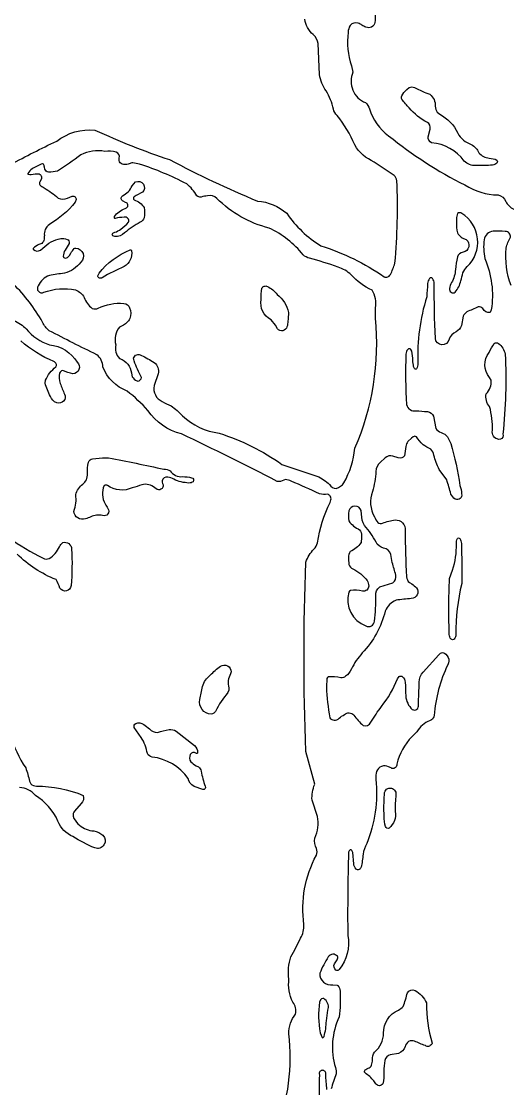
# Model space of a CAD drawing. Header units: metres. Extents: x 3.24 to 8.76, y 2.93 to 9.07.
# Drawn here: x 4.596 to 5.437, y 4.016 to 5.863 of the extents above; entities that cross this region are included whole.
import ezdxf

# ---------------------------------------------------------------- set-up
doc = ezdxf.new("R2010")
doc.units = ezdxf.units.M

msp = doc.modelspace()

# ---------------------------------------------------------------- linework, layer by layer
at = {"layer": 'Layer 1', "color": 0}
for points in [[(4.57128, 5.87165), (4.57017, 5.76169, 0.0742), (4.56073, 5.63243, 0.5211), (4.57695, 5.61552, -0.0122), (4.65667, 5.65586, -0.1911), (4.72275, 5.67493, 0.0285), (4.85198, 5.62384, 0.0236), (5.00368, 5.55211, -0.1618), (5.05463, 5.53097, 0.1092), (5.11366, 5.47468, -0.0735), (5.22285, 5.42101, 0.4153), (5.23377, 5.42492, 0.0398), (5.24162, 5.44445, 0.0331), (5.24493, 5.58722, 0.1813), (5.24001, 5.59635), (5.20577, 5.61961, -0.1573), (5.17198, 5.64923, 0.073), (5.14147, 5.70041, -0.1397), (5.13513, 5.71131, 0.0856), (5.12277, 5.74279, -0.1155), (5.11104, 5.77094), (5.10888, 5.82473, 0.1647), (5.10029, 5.84021, -0.1811), (5.08563, 5.86705, -0.01)], [(5.20744, 5.87432, -0.0513), (5.20669, 5.86138, -0.537), (5.19151, 5.85328, -0.0551), (5.1846, 5.85663, 0.0539), (5.17783, 5.85994, 0.3511), (5.16414, 5.85594, 0.1271), (5.16062, 5.84402, 0.1079), (5.16619, 5.78624), (5.16889, 5.77514, 0.4243), (5.19088, 5.72245, -0.1095), (5.19775, 5.712, 0.1636), (5.23065, 5.66524, 0.0557), (5.36276, 5.58002, 0.1402), (5.41993, 5.56262, -0.266), (5.43324, 5.5514, 0.1797), (5.44709, 5.5382, -0.0262)], [(5.44252, 5.40581, -0.1152), (5.43421, 5.47067, -0.086), (5.44127, 5.48947, 0.4726), (5.43239, 5.49938, 0.0504), (5.41131, 5.49978, 0.332), (5.39594, 5.48526, 0.0925), (5.39722, 5.45242, -0.14), (5.40815, 5.36391), (5.40627, 5.35906, -0.2901), (5.39347, 5.36581, 0.2848), (5.38555, 5.36921, -0.0188), (5.36599, 5.36026, 0.1936), (5.35988, 5.3528), (5.35656, 5.33657, -0.1883), (5.34752, 5.32583, 0.188), (5.33515, 5.31285, -0.3752), (5.32263, 5.3033, -0.3752), (5.31149, 5.31441, -0.0118), (5.30957, 5.40926, 0.1441), (5.30664, 5.41797, 0.4957), (5.30139, 5.41797, 0.149), (5.29806, 5.40926, -0.0184), (5.2965, 5.38621, 0.0844), (5.28131, 5.27079, -0.1367), (5.27892, 5.26161, -0.4551), (5.27659, 5.26118, -0.1739), (5.27382, 5.26568, -0.0243), (5.27262, 5.2761, 0.0464), (5.27079, 5.29198), (5.26881, 5.29518, 0.4621), (5.26365, 5.29518, 0.1622), (5.26056, 5.2872, 0.0288), (5.26183, 5.19963, 0.41), (5.27804, 5.18898, -0.0139), (5.29791, 5.18757, -0.2869), (5.30827, 5.17968), (5.31213, 5.15844, 0.1548), (5.32176, 5.15125, -0.1176), (5.33272, 5.14419), (5.33802, 5.13255, -0.037), (5.3541, 5.05959, -0.0892), (5.35688, 5.04533, -0.2983), (5.35439, 5.03716, -0.2983), (5.34591, 5.03618, -0.144), (5.33841, 5.0448, 0.0175), (5.33114, 5.06938), (5.31812, 5.08753, -0.0547), (5.30903, 5.11212, 0.1482), (5.3034, 5.12252, -0.0263), (5.29017, 5.13017, -0.0461), (5.27863, 5.1439, 0.3471), (5.27336, 5.14412), (5.27013, 5.1414), (5.26394, 5.13566, 0.1414), (5.26039, 5.12747, -0.0231), (5.25792, 5.11115, -0.3891), (5.24744, 5.10752), (5.23815, 5.11031, 0.2879), (5.2245, 5.10729), (5.21624, 5.0997, 0.2082), (5.20873, 5.08415, -0.0493), (5.20284, 5.04904, 0.2233), (5.2061, 5.0056, 0.1047), (5.21218, 4.99578, 0.256), (5.22023, 4.99447, -0.0654), (5.24208, 5.00012, -0.4544), (5.25935, 4.98159, 0.0133), (5.2615, 4.90169, 0.1605), (5.2666, 4.8915), (5.27072, 4.88916, -0.0318), (5.27894, 4.8825, -0.2858), (5.28013, 4.87048, -0.2858), (5.26988, 4.86409, 0.0099), (5.24356, 4.86103, 0.2005), (5.22493, 4.84228, -0.1289), (5.18508, 4.76979, 0.0645), (5.16625, 4.74209, -0.1426), (5.15623, 4.72941, -0.2221), (5.148, 4.72685, 0.0959), (5.12639, 4.72826, 0.2789), (5.12373, 4.72575), (5.12303, 4.71057, 0.0283), (5.12881, 4.65765, 0.4576), (5.14495, 4.65676, -0.0294), (5.15415, 4.66321, -0.4116), (5.17056, 4.66232, 0.054), (5.18649, 4.64433, 0.3913), (5.20011, 4.64986, -0.0272), (5.21833, 4.67708, 0.0694), (5.24591, 4.72488), (5.24896, 4.72884, -0.3803), (5.25463, 4.72864, -0.1804), (5.25932, 4.71893, -0.0115), (5.2602, 4.69547, 0.1883), (5.27155, 4.67183, 0.2991), (5.27945, 4.67236, 0.2992), (5.2821, 4.67982, 0.0113), (5.28341, 4.71895, -0.1916), (5.29052, 4.73679), (5.3178, 4.76666, -0.1794), (5.32413, 4.7705, -0.4914), (5.33282, 4.74947, 0.0873), (5.30918, 4.66142, -0.2037), (5.30512, 4.65384, 0.1637), (5.28168, 4.63653, -0.0627), (5.27081, 4.62483, 0.1323), (5.24476, 4.57729, -0.5288), (5.23627, 4.56992, 0.0623), (5.23058, 4.57266, 0.4503), (5.20998, 4.56483, 0.0733), (5.20847, 4.55102, -0.1226), (5.19282, 4.43979, 0.0971), (5.18658, 4.42127, -0.0323), (5.18295, 4.39886, -0.5444), (5.17433, 4.39563, -0.1728), (5.17028, 4.40484), (5.16859, 4.42425), (5.16732, 4.42804, 0.3928), (5.16437, 4.42885, 0.2241), (5.16144, 4.42497, 0.0101), (5.16001, 4.2807, -0.229), (5.14507, 4.22193, -0.4573), (5.13945, 4.22057, -0.3647), (5.13722, 4.23186), (5.13961, 4.23508, 0.081), (5.14264, 4.24186, 0.2229), (5.14215, 4.24462, 0.5175), (5.12629, 4.24361, 0.0442), (5.1117, 4.21533, 0.4883), (5.13425, 4.19542), (5.14174, 4.19456, -0.138), (5.14305, 4.19394, -0.1847), (5.14673, 4.18425, -0.044), (5.1451, 4.13956, 0.1836), (5.13864, 4.05203, -0.1358), (5.13979, 4.04102, 0.0309), (5.13149, 4.01503)], [(5.037, 3.94273, 0.1187), (5.05833, 4.1104, -0.1857), (5.06984, 4.14473, 0.2356), (5.065, 4.16522, -0.1451), (5.05833, 4.20531, -0.124), (5.06182, 4.24367, 0.0244), (5.0782, 4.27597, 0.1551), (5.08414, 4.29968, -0.1584), (5.10574, 4.41984, 0.1552), (5.10622, 4.43105, -0.1727), (5.10298, 4.44912, 0.1704), (5.10758, 4.48691), (5.09828, 4.5147, -0.1203), (5.10288, 4.54262), (5.08747, 4.59918, -0.0196), (5.08761, 4.92712, -0.1021), (5.10135, 4.94957, 0.1084), (5.10792, 4.96052, -0.0854), (5.12945, 5.03027), (5.13087, 5.03512, 0.4189), (5.12496, 5.04444, -0.1213), (5.11095, 5.04537, 0.0073), (5.06239, 5.06705, 0.0715), (5.05225, 5.07), (5.04929, 5.06912, -0.2313), (5.03797, 5.06682, 0.0105), (4.8723, 5.14892, -0.178), (4.81425, 5.18945, 0.0484), (4.77855, 5.223, -0.2089), (4.7364, 5.26487, 0.2253), (4.72596, 5.28616, -0.0092), (4.64387, 5.3277, -0.1211), (4.63207, 5.34243, 0.074), (4.58172, 5.40816, 0.3413)], [(4.58258, 5.34541, -0.0937), (4.60405, 5.3308, 0.1485), (4.64401, 5.30346, -0.2304), (4.69219, 5.27297, -0.3013), (4.69512, 5.26049, -0.3013), (4.68475, 5.25293, -0.0426), (4.66698, 5.25855, 0.3266), (4.66174, 5.25436, 0.1691), (4.66275, 5.23643, 0.03), (4.67031, 5.21798, -0.3076), (4.66861, 5.20583, -0.3076), (4.6567, 5.20293, -0.2266), (4.64582, 5.21379, -0.0528), (4.63664, 5.23682), (4.6373, 5.2418, -0.1329), (4.65533, 5.26503, 0.4772), (4.65168, 5.27407, -0.0764), (4.59442, 5.30997, 0.2923)], [(4.57367, 4.96898, 0.0288), (4.63305, 4.93373, 0.2206), (4.64357, 4.9332, 0.1521), (4.66138, 4.95375, -0.1243), (4.66711, 4.9608, -0.5028), (4.6824, 4.94972, -0.0339), (4.68158, 4.88641, -0.3243), (4.67346, 4.87721, -0.3244), (4.66219, 4.88208, 0.0477), (4.65546, 4.89687, -0.1019), (4.58817, 4.94096, 0.1055)], [(4.56935, 4.69039, 0.1619), (4.60308, 4.57086, -0.04), (4.6094, 4.54803), (4.61169, 4.54344, 0.188), (4.62178, 4.53917, -0.1023), (4.70259, 4.52297, -0.3007), (4.69878, 4.50939), (4.68732, 4.49592, 0.1668), (4.68488, 4.4873), (4.68636, 4.48323, 0.0771), (4.69604, 4.47157, 0.1715), (4.72087, 4.46163, -0.1378), (4.73662, 4.45427, -0.3538), (4.73843, 4.43753, -0.3537), (4.72244, 4.43225, -0.0345), (4.68467, 4.45181, -0.1961), (4.65875, 4.47849, 0.1518), (4.61969, 4.5231, 0.2124), (4.5923, 4.53667, 0.295)], [(5.12389, 4.01403, -0.0118), (5.12181, 4.04009, 0.4998), (5.11632, 4.04738, 0.4998), (5.11085, 4.04007, -0.0081), (5.10811, 3.90506, -0.0408)]]:
    msp.add_lwpolyline(points, format="xyb", dxfattribs=at)
for points in [[(5.36139, 5.62133, 0.2163), (5.30487, 5.65307, -0.295), (5.29881, 5.66336), (5.30251, 5.67679, 0.3239), (5.29765, 5.68824, -0.0977), (5.26634, 5.71329, -0.0346), (5.25358, 5.72825, -0.2585), (5.25336, 5.73407, -0.1019), (5.26205, 5.74501), (5.2664, 5.74855, -0.2076), (5.27563, 5.74868, 0.0355), (5.30209, 5.7369, -0.2435), (5.31135, 5.71662), (5.31209, 5.71074, 0.176), (5.31896, 5.70254, -0.1685), (5.35013, 5.66966, 0.1709), (5.37363, 5.64991, -0.1591), (5.38693, 5.6356, 0.1901), (5.40464, 5.62636), (5.41483, 5.62451), (5.41769, 5.62282, -0.4199), (5.41769, 5.61793, -0.1709), (5.41034, 5.61437, -0.0269), (5.38158, 5.61368, -0.222), (5.36139, 5.62133)], [(5.17222, 5.12412, 0.1275), (5.20806, 5.34912), (5.2079, 5.36717, 0.1928), (5.20206, 5.39779, -0.1024), (5.16608, 5.42425, 0.109), (5.14314, 5.43777, 0.0219), (5.09395, 5.45316, -0.1555), (5.08303, 5.45908, 0.1113), (5.02395, 5.50531, -0.1373), (4.93368, 5.55678, 0.2565), (4.9176, 5.56107, 0.0435), (4.90644, 5.55906, -0.2781), (4.89891, 5.56131, 0.0961), (4.88149, 5.58173, 0.0416), (4.80009, 5.61598), (4.78823, 5.61823, 0.0713), (4.782, 5.61672, -0.0902), (4.77407, 5.61512, -0.5012), (4.76479, 5.62627, 0.3973), (4.75947, 5.63678, 0.1019), (4.73987, 5.63817, 0.1593), (4.69855, 5.63215, -0.0174), (4.658, 5.60412, -0.099), (4.64245, 5.60239, -0.2722), (4.63592, 5.60714), (4.63542, 5.61088, 0.1044), (4.63351, 5.61612, 0.3625), (4.63181, 5.61668, 0.0292), (4.61401, 5.60786, 0.1013), (4.60679, 5.59994, 0.5027), (4.60734, 5.59851, 0.1154), (4.61269, 5.5983), (4.61928, 5.59926), (4.62303, 5.59935, -0.2735), (4.62914, 5.59719, -0.2732), (4.63019, 5.59081), (4.62729, 5.58566, 0.2796), (4.62742, 5.58027, 0.0962), (4.63521, 5.57495, -0.0343), (4.65941, 5.55734, 0.2674), (4.67514, 5.55728), (4.68348, 5.56079, -0.4418), (4.69055, 5.55487), (4.68848, 5.54993, -0.0864), (4.64393, 5.51137, 0.2834), (4.63526, 5.49232, -0.0432), (4.63474, 5.48624, -0.2256), (4.63068, 5.47888), (4.62593, 5.47696, 0.082), (4.61629, 5.47052, 0.4589), (4.6164, 5.46802, 0.311), (4.62842, 5.46683), (4.63292, 5.47037, -0.1582), (4.66378, 5.48724, -0.1301), (4.67445, 5.48577, -0.4056), (4.67816, 5.47884), (4.671, 5.46718, 0.1505), (4.668, 5.45643, 0.4292), (4.67137, 5.45341, 0.2362), (4.67867, 5.45763), (4.68097, 5.46202, -0.0684), (4.6869, 5.46968, -0.222), (4.68985, 5.47071, -0.303), (4.70227, 5.46136, -0.3029), (4.69841, 5.4463, -0.1631), (4.66992, 5.42713, 0.0159), (4.64405, 5.42321, 0.2118), (4.62467, 5.40527, 0.3511), (4.62498, 5.39588, 0.3511), (4.63422, 5.39412, -0.1411), (4.6893, 5.39818, -0.1867), (4.70409, 5.38525, 0.138), (4.71804, 5.36631, 0.1788), (4.72828, 5.36654, -0.1354), (4.77287, 5.37496, -0.2957), (4.78282, 5.36709, -0.4306), (4.7697, 5.33624), (4.76504, 5.33404, 0.2363), (4.75875, 5.30328, 0.2548), (4.76514, 5.27981), (4.76999, 5.27758, -0.2658), (4.78643, 5.25055, 0.1953), (4.79265, 5.24222), (4.79715, 5.24036, 0.3624), (4.80305, 5.24645, -0.017), (4.79039, 5.27536), (4.78961, 5.27987, -0.5394), (4.80313, 5.28501, -0.0278), (4.82506, 5.27274, -0.317), (4.83202, 5.25313), (4.82531, 5.2327, 0.3621), (4.83914, 5.20506, 0.0214), (4.85455, 5.19761, -0.0453), (4.87414, 5.18046, 0.16), (4.93758, 5.15024, -0.0776), (5.04621, 5.09613), (5.10675, 5.076, -0.0874), (5.12847, 5.06123, 0.2655), (5.14004, 5.0546, 0.1828), (5.15327, 5.0643, 0.105), (5.17222, 5.12412)], [(4.79301, 5.58517, -0.3645), (4.8066, 5.58126, -0.3645), (4.80509, 5.5672), (4.79388, 5.56159), (4.79058, 5.55942, 0.4212), (4.79033, 5.5543, -0.1734), (4.80792, 5.54077, -0.0943), (4.80788, 5.52326, -0.1947), (4.80095, 5.51533, 0.0638), (4.77404, 5.49694, -0.2238), (4.75691, 5.49059), (4.75381, 5.49197, -0.5259), (4.75378, 5.49632), (4.75707, 5.49797, 0.0979), (4.76749, 5.50366, 0.0676), (4.78065, 5.51535, 0.2875), (4.77962, 5.52204, 0.2875), (4.77315, 5.52404, 0.0653), (4.7579, 5.52196, -0.4969), (4.75637, 5.5232, -0.1686), (4.75809, 5.52767, -0.118), (4.77762, 5.54024, 0.292), (4.7798, 5.54557, 0.2922), (4.77587, 5.54979), (4.77168, 5.55175, -0.2926), (4.76808, 5.55611, -0.2928), (4.77055, 5.56121, 0.1806), (4.787, 5.57839), (4.79301, 5.58517)], [(5.35547, 5.41423, 0.0175), (5.3593, 5.42797, -0.0991), (5.36635, 5.43855, 0.4973), (5.35702, 5.5307, 0.3863), (5.35006, 5.53037, 0.1532), (5.34804, 5.52137, 0.0249), (5.3484, 5.50169, 0.2438), (5.36017, 5.48744), (5.36492, 5.48551, -0.2996), (5.36931, 5.47278, -0.2996), (5.35935, 5.46373, 0.2756), (5.34973, 5.45535, 0.0523), (5.34627, 5.43341, -0.1178), (5.33963, 5.41105, 0.1132), (5.33623, 5.40094, 0.3206), (5.33857, 5.39423, 0.3205), (5.34568, 5.39428, 0.1329), (5.35547, 5.41423)], [(4.72983, 5.427, -0.1351), (4.78386, 5.46757, -0.4478), (4.78608, 5.46575, -0.3152), (4.77338, 5.43889, 0.0254), (4.7352, 5.41945, -0.5677), (4.72763, 5.42243), (4.72983, 5.427)], [(5.01047, 5.38157, -0.0885), (5.01165, 5.40119, -0.4272), (5.02099, 5.4043, -0.0952), (5.0381, 5.39044, -0.168), (5.05739, 5.3593, -0.0151), (5.05663, 5.3441, -0.0495), (5.05492, 5.33459, -0.2831), (5.04785, 5.32767, -0.2832), (5.03849, 5.33087), (5.0353, 5.33706), (5.02746, 5.34647, -0.3429), (5.01047, 5.38157)], [(5.43212, 5.28707, -0.0418), (5.42815, 5.14876, -0.3992), (5.42444, 5.13971), (5.42089, 5.13959, -0.4501), (5.41032, 5.15495, 0.0722), (5.40537, 5.19631, -0.2341), (5.39926, 5.21845, 0.2338), (5.40803, 5.24182), (5.40519, 5.24693, -0.348), (5.40432, 5.28968, -0.0409), (5.41337, 5.3054, -0.3917), (5.42076, 5.30552, -0.1888), (5.43212, 5.28707)], [(4.84199, 5.08778, -0.1308), (4.85287, 5.08517, 0.2759), (4.8746, 5.07497, -0.0767), (4.88981, 5.07314, -0.5486), (4.89265, 5.06624, -0.178), (4.88531, 5.06399, -0.1024), (4.8592, 5.0704, 0.0625), (4.84899, 5.07436, 0.3881), (4.83898, 5.06747, 0.1557), (4.83986, 5.0632, -0.3082), (4.83877, 5.05463, -0.3082), (4.8304, 5.0525), (4.82642, 5.05554, 0.2429), (4.80397, 5.06103, -0.0216), (4.78735, 5.05562, -0.263), (4.7445, 5.05962, 0.2687), (4.73884, 5.05955, 0.2547), (4.74058, 5.02771, -0.0394), (4.74509, 5.01985, -0.337), (4.74513, 5.01036, -0.337), (4.736, 5.00778, 0.1827), (4.71566, 5.00519, -0.0519), (4.7063, 5.00213, -0.5093), (4.68639, 5.01493, 0.1277), (4.68951, 5.0439, -0.1766), (4.70202, 5.06221, 0.0727), (4.70799, 5.06931, 0.0957), (4.70965, 5.08016, -0.0679), (4.7117, 5.10006, -0.3037), (4.71842, 5.10556), (4.73584, 5.10761), (4.74646, 5.1074, -0.0107), (4.84199, 5.08778)], [(5.1915, 4.81653, 0.5292), (5.20613, 4.82464, 0.0416), (5.20835, 4.86887, -0.248), (5.21534, 4.88406), (5.23777, 4.89144, 0.3091), (5.2431, 4.90457, 0.0108), (5.2369, 4.92622, -0.0236), (5.23428, 4.94005, 0.3229), (5.22185, 4.95146, -0.2331), (5.20885, 4.96161, 0.0557), (5.1892, 4.99048, -0.1411), (5.18373, 5.00991), (5.18332, 5.01622, 0.3373), (5.17248, 5.02409, 0.3372), (5.16202, 5.01573, 0.0938), (5.16202, 4.99825, 0.1455), (5.18056, 4.98316, -0.1828), (5.18367, 4.97265, -0.0615), (5.18295, 4.96075, -0.1372), (5.16445, 4.94523, 0.1804), (5.16143, 4.93493, 0.0593), (5.16211, 4.92319, 0.1955), (5.16873, 4.91527, -0.1295), (5.19351, 4.89503, -0.0841), (5.19617, 4.88565, -0.4762), (5.1855, 4.87688, 0.1138), (5.16481, 4.87806, 0.2592), (5.16181, 4.87501, 0.3925), (5.1915, 4.81653)], [(5.35719, 4.88978, 0.0653), (5.3471, 4.80182, -0.1654), (5.34389, 4.79387, -0.4535), (5.33865, 4.79387, -0.1642), (5.33553, 4.80182, -0.0092), (5.33499, 4.86168), (5.33574, 4.89872), (5.3411, 4.91327, 0.0943), (5.34781, 4.95878, -0.1221), (5.34957, 4.96778, -0.5675), (5.35361, 4.96778, -0.1368), (5.35646, 4.95922, -0.0098), (5.35719, 4.88978)], [(4.91561, 4.72512, 0.0102), (4.93291, 4.74177, -0.0977), (4.94261, 4.74792, -0.308), (4.9548, 4.74576, -0.3079), (4.95728, 4.73363, 0.2038), (4.95435, 4.70943), (4.95435, 4.70537), (4.9527, 4.7013, 0.0576), (4.93115, 4.66859, -0.2131), (4.92405, 4.6637, -0.4726), (4.90424, 4.6894), (4.90716, 4.70307, -0.1506), (4.91561, 4.72512)], [(4.86325, 4.63442), (4.89466, 4.6093, -0.2431), (4.90035, 4.59722, -0.5154), (4.89742, 4.59618, 0.411), (4.8876, 4.59412, 0.2584), (4.88855, 4.58136, 0.0737), (4.89769, 4.57442), (4.90198, 4.57252, -0.1779), (4.90645, 4.56503, 0.0407), (4.9134, 4.53907, -0.2842), (4.91325, 4.535, -0.2841), (4.90953, 4.53332), (4.89435, 4.53887, -0.2295), (4.88379, 4.55253, 0.2199), (4.82155, 4.58946, -0.2179), (4.81347, 4.59553, 0.1018), (4.80277, 4.62362), (4.79067, 4.64079, -0.3802), (4.7933, 4.64745, -0.3137), (4.80717, 4.64591, -0.0255), (4.81694, 4.63821, 0.2228), (4.83096, 4.63225, -0.0416), (4.85108, 4.63716, -0.1602), (4.86325, 4.63442)], [(5.24213, 4.49528, -0.2779), (5.23135, 4.46673, -0.4941), (5.2254, 4.46907, -0.076), (5.22295, 4.48759, -0.0307), (5.22348, 4.52418, -0.4553), (5.23322, 4.53583, -0.4553), (5.24341, 4.52458, 0.0462), (5.24213, 4.49528)], [(5.26309, 4.18155, -0.3961), (5.27639, 4.18561, -0.1603), (5.29604, 4.16384, 0.0777), (5.30594, 4.09425, -0.5039), (5.29417, 4.08994, -0.0146), (5.2757, 4.09783, 0.4717), (5.2593, 4.08833, -0.2258), (5.24768, 4.07659), (5.2334, 4.07411, 0.2671), (5.22421, 4.06437, 0.0507), (5.22241, 4.04502, -0.0856), (5.22054, 4.02385, -0.27), (5.21464, 4.0205, -0.2701), (5.20881, 4.02399), (5.205, 4.02895, 0.0641), (5.18991, 4.04282, -0.4589), (5.19035, 4.04789, -0.076), (5.19534, 4.05083, 0.2271), (5.20123, 4.05617, 0.1067), (5.20253, 4.06522, -0.1849), (5.20649, 4.07883, 0.218), (5.22205, 4.11152, -0.3039), (5.24758, 4.15163, 0.0993), (5.2559, 4.15779, 0.0355), (5.26309, 4.18155)], [(5.11224, 4.11236), (5.11587, 4.10413, 0.3339), (5.11726, 4.10388, 0.1773), (5.11895, 4.10568, 0.0588), (5.1231, 4.13301, -0.0122), (5.12576, 4.1511, 0.3043), (5.12055, 4.17002, 0.5577), (5.11313, 4.16922), (5.1114, 4.16526, 0.0834), (5.11224, 4.11236)]]:
    msp.add_lwpolyline(points, format="xyb", close=True, dxfattribs=at)

doc.saveas('drawing.dxf')
